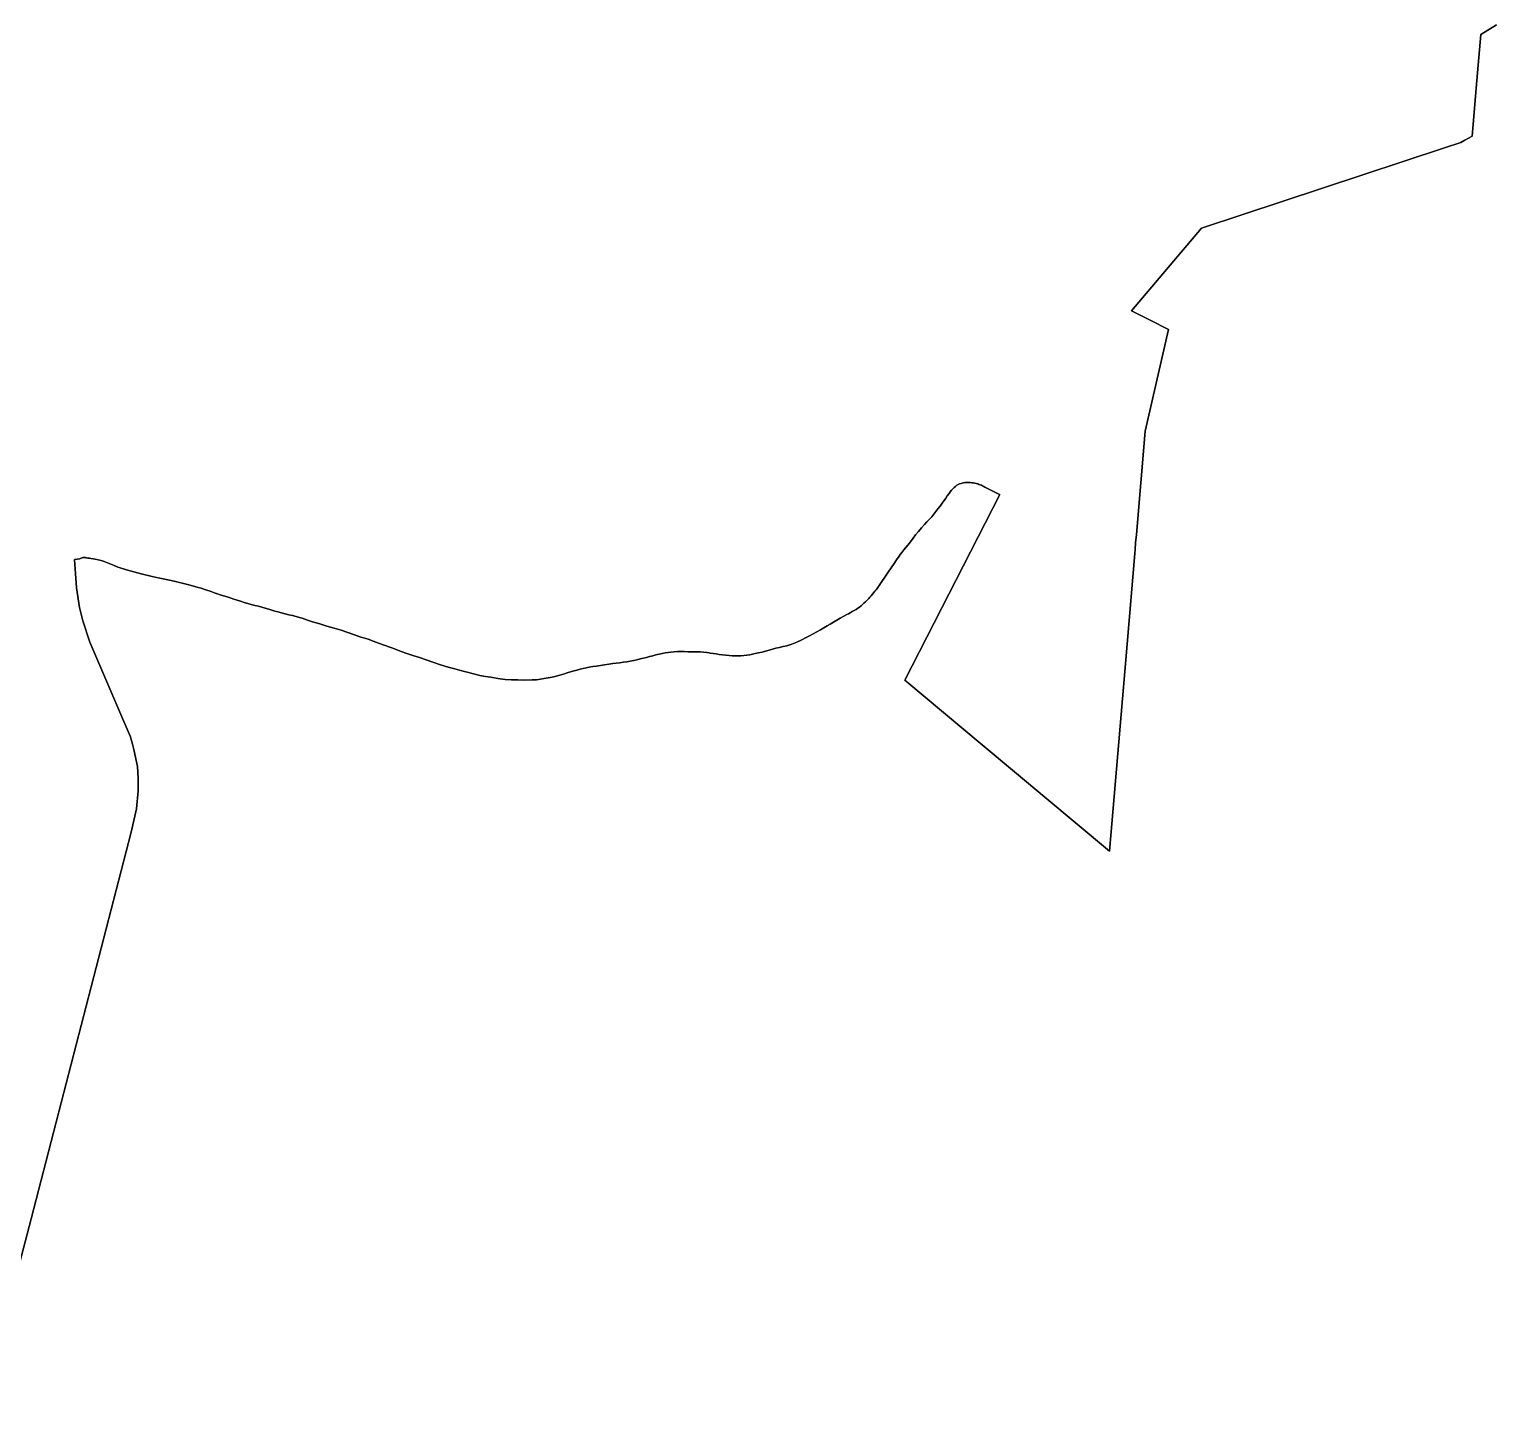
# Model space of a CAD drawing. Header units: inches. Extents: x 1341578 to 1502124, y 557203 to 748561.
# Drawn here: x 1440892 to 1444506, y 652274 to 655681 of the extents above; entities that cross this region are included whole.
import ezdxf

# ---------------------------------------------------------------- set-up
doc = ezdxf.new("R2010")
doc.units = ezdxf.units.IN
doc.header["$MEASUREMENT"] = 0
doc.layers.add('Zipcode', color=7, linetype='Continuous')

msp = doc.modelspace()

# ---------------------------------------------------------------- linework, layer by layer
at = {"layer": 'Zipcode'}
for points in [[(1440771.4, 652273.9), (1440897.1, 652751), (1441143.5, 653703.8), (1441156.2, 653761.2), (1441160.7, 653805.6), (1441160.9, 653836.2), (1441158.7, 653864.9), (1441150.2, 653906.9), (1441146.4, 653920.3), (1441143.2, 653931.6), (1441141.4, 653938), (1441122.5, 653981.9), (1441041.1, 654171.7), (1441024.2, 654224), (1441016.4, 654257.3), (1441008.9, 654305.2), (1441004.1, 654375), (1441016.8, 654376.7), (1441018.2, 654377.4), (1441019.4, 654378), (1441021, 654378.7), (1441022.6, 654379.4), (1441024.2, 654379.9), (1441025.8, 654380.1), (1441027.4, 654380.1), (1441029, 654380.1), (1441030.4, 654379.9), (1441031.9, 654379.6), (1441033.3, 654379.3), (1441036.8, 654378.8), (1441040.3, 654378.4), (1441043.8, 654377.9), (1441049.3, 654376.8), (1441054.8, 654376.2), (1441062.2, 654374.2), (1441069.6, 654372.3), (1441076.9, 654370.1), (1441089.4, 654365.4), (1441101.7, 654360.1), (1441110.5, 654356.6), (1441114.1, 654355.2), (1441131.7, 654349.5), (1441149.6, 654344.5), (1441167.5, 654339.7), (1441194.6, 654333.3), (1441210, 654330), (1441221.8, 654327.5), (1441248.9, 654321.4), (1441268.8, 654316.6), (1441288.7, 654311.7), (1441308.5, 654306.3), (1441315.5, 654304.3), (1441322.5, 654302.1), (1441329.4, 654299.9), (1441337.6, 654297), (1441345.7, 654294), (1441352.9, 654291.4), (1441353.8, 654291.1), (1441362.3, 654288.3), (1441370.8, 654285.6), (1441379.3, 654282.9), (1441387.5, 654280.3), (1441395.8, 654277.5), (1441404, 654274.9), (1441412.9, 654272.1), (1441421.7, 654269.3), (1441430.6, 654266.7), (1441439.2, 654264.4), (1441447.9, 654262.2), (1441456.6, 654259.9), (1441465.1, 654257.5), (1441473.6, 654255), (1441482.2, 654252.5), (1441489.6, 654250.3), (1441497, 654248.1), (1441504.5, 654245.9), (1441513.6, 654243.6), (1441521.9, 654241.6), (1441522.8, 654241.4), (1441531.9, 654239.1), (1441540.6, 654237), (1441549.3, 654234.8), (1441557.8, 654232.4), (1441564.5, 654230.3), (1441571.1, 654228), (1441577.7, 654225.8), (1441579.8, 654225.1), (1441590.1, 654221.4), (1441607.9, 654216.5), (1441625.4, 654211.2), (1441643, 654206), (1441660.5, 654200.7), (1441676.7, 654195), (1441693, 654189.3), (1441709, 654183.6), (1441709.2, 654183.5), (1441709.4, 654183.5), (1441727.2, 654178.6), (1441745.7, 654171.7), (1441764.1, 654164.8), (1441782.8, 654158.1), (1441787.4, 654156.5), (1441801.5, 654151.4), (1441820.1, 654144.7), (1441836.6, 654139), (1441853.1, 654133.4), (1441869.6, 654127.7), (1441886.1, 654122), (1441904.9, 654116), (1441923.8, 654110), (1441940.5, 654105.5), (1441957.3, 654101.1), (1441974.1, 654096.6), (1441990, 654092.5), (1442002.4, 654089.6), (1442015.9, 654087.3), (1442029.4, 654085.2), (1442046.7, 654082.3), (1442064.1, 654079.5), (1442079.6, 654079), (1442095.2, 654078.5), (1442110.8, 654077.9), (1442131, 654078.4), (1442141.3, 654079.1), (1442151.1, 654080.3), (1442160.7, 654081.8), (1442170.3, 654083.6), (1442180, 654085.7), (1442189.6, 654087.9), (1442199.2, 654090.4), (1442208.1, 654093.1), (1442216.8, 654095.9), (1442225.5, 654098.5), (1442233.3, 654100.7), (1442234.3, 654100.9), (1442241.1, 654102.7), (1442249, 654104.7), (1442256.3, 654106.4), (1442263.7, 654108.1), (1442271, 654109.6), (1442280.3, 654111.3), (1442289.7, 654112.8), (1442299.2, 654114.3), (1442309.3, 654115.9), (1442319.4, 654117.4), (1442329.5, 654118.8), (1442337.9, 654119.8), (1442346.5, 654120.8), (1442355.1, 654122), (1442363.7, 654123.4), (1442372.3, 654124.9), (1442380.9, 654126.6), (1442388.9, 654128.4), (1442396.8, 654130.2), (1442404.7, 654132.1), (1442412.5, 654134.1), (1442420.2, 654136.1), (1442428, 654138.1), (1442435.8, 654140.1), (1442443.6, 654142), (1442451.4, 654143.6), (1442458.4, 654144.9), (1442465.5, 654145.9), (1442472.7, 654146.8), (1442480.9, 654147.7), (1442489.1, 654148.3), (1442497.2, 654148.6), (1442505.5, 654148.5), (1442513.9, 654148.1), (1442522.5, 654147.7), (1442530, 654147.6), (1442537.3, 654147.7), (1442544.5, 654147.5), (1442552.7, 654146.8), (1442561, 654145.9), (1442566.7, 654145.2), (1442569.2, 654144.8), (1442576.5, 654143.7), (1442583.8, 654142.5), (1442591.3, 654141.3), (1442599.3, 654140.2), (1442607.5, 654139.1), (1442615.7, 654138.4), (1442623.1, 654138), (1442630.4, 654137.9), (1442637.7, 654138), (1442645.1, 654138.1), (1442652.5, 654138.5), (1442660, 654139.3), (1442666.8, 654140.4), (1442673.5, 654141.7), (1442680, 654143.2), (1442688.5, 654145.2), (1442697, 654147.3), (1442705.5, 654149.6), (1442714.2, 654152), (1442722.7, 654154.5), (1442731.1, 654156.8), (1442740, 654158.7), (1442749.1, 654160.5), (1442758.3, 654162.8), (1442770.7, 654167), (1442782.8, 654171.9), (1442794.7, 654177.2), (1442804.4, 654182), (1442813.8, 654187), (1442823.2, 654192.2), (1442832.1, 654197.1), (1442840.8, 654202.2), (1442849.5, 654207.2), (1442857.3, 654211.6), (1442865.1, 654216.1), (1442873, 654220.5), (1442881.4, 654225.5), (1442889.8, 654230.5), (1442898.2, 654235.3), (1442905.8, 654239.3), (1442909.7, 654241.3), (1442914.5, 654244), (1442919.4, 654246.8), (1442924.1, 654249.6), (1442928.6, 654252.3), (1442932.9, 654255), (1442937.2, 654258), (1442940.9, 654261), (1442944.5, 654264.2), (1442948.1, 654267.4), (1442952.1, 654271.1), (1442956.1, 654274.8), (1442959.9, 654278.7), (1442962.9, 654282.3), (1442965.8, 654285.9), (1442968.7, 654289.5), (1442971.9, 654293.3), (1442975.2, 654297), (1442978.2, 654300.8), (1442980.2, 654303.5), (1442982.1, 654306.3), (1442984, 654309), (1443007.7, 654344.2), (1443022.1, 654365.1), (1443028.3, 654374.3), (1443034.5, 654383.6), (1443037.3, 654387.4), (1443041, 654392.6), (1443045.9, 654398.7), (1443051, 654404.6), (1443056, 654410.6), (1443062.5, 654418.9), (1443068.9, 654427.3), (1443075.3, 654435.7), (1443082.4, 654444.3), (1443089.7, 654452.9), (1443097.1, 654461.4), (1443103, 654467.8), (1443109.1, 654474.1), (1443115, 654480.5), (1443120.3, 654486.8), (1443125.4, 654493.1), (1443130.3, 654499.6), (1443135.5, 654506.6), (1443140.4, 654513.7), (1443145.4, 654520.8), (1443149.4, 654526.5), (1443153.4, 654532.2), (1443157.6, 654537.8), (1443160.6, 654541.7), (1443163.8, 654545.5), (1443167.1, 654549.1), (1443170.1, 654552.2), (1443173.3, 654555.3), (1443175.1, 654556.6), (1443176.8, 654557.9), (1443180.1, 654559.7), (1443183.6, 654561.2), (1443187.1, 654562.4), (1443190.2, 654563.4), (1443193.2, 654564.3), (1443196.3, 654564.9), (1443199.6, 654565.1), (1443201.3, 654565.1), (1443203, 654565.1), (1443206.3, 654564.9), (1443209.9, 654564.7), (1443213.4, 654564.3), (1443216.9, 654563.8), (1443220.8, 654563.1), (1443224.7, 654562.2), (1443228.5, 654561.2), (1443231.4, 654560.2), (1443234.4, 654559.1), (1443237.2, 654558), (1443240.2, 654556.6), (1443243.2, 654555.1), (1443246.1, 654553.6), (1443282.3, 654535.5), (1443282.8, 654535.3), (1443048.6, 654078.2), (1443239.5, 653918.7), (1443553.2, 653656.4), (1443596.1, 654166.2), (1443615, 654390.2), (1443615.8, 654399.5), (1443617.2, 654415.9), (1443619, 654436.9), (1443640.4, 654691.4), (1443698.4, 654941.6), (1443652.9, 654964.5), (1443607.4, 654987.4), (1443779.2, 655190.8), (1444378.1, 655388.9), (1444418, 655402.1), (1444427.9, 655407.6), (1444446, 655417.8), (1444450.9, 655475.8), (1444452.7, 655496.7), (1444455.8, 655534.7), (1444456, 655536), (1444467, 655667.7), (1444506.3, 655692.1)], [(1444506.3, 655692.1), (1444467, 655667.7), (1444456, 655536), (1444455.8, 655534.7), (1444452.7, 655496.7), (1444450.9, 655475.8), (1444446, 655417.8), (1444427.9, 655407.6), (1444418, 655402.1), (1444378.1, 655388.9), (1443779.2, 655190.8), (1443607.4, 654987.4), (1443652.9, 654964.5), (1443698.4, 654941.6), (1443640.4, 654691.4), (1443619, 654436.9), (1443617.2, 654415.9), (1443615.8, 654399.5), (1443615, 654390.2), (1443596.1, 654166.2), (1443553.2, 653656.4), (1443239.5, 653918.7), (1443048.6, 654078.2), (1443282.8, 654535.3), (1443282.3, 654535.5), (1443246.1, 654553.6), (1443243.2, 654555.1), (1443240.2, 654556.6), (1443237.2, 654558), (1443234.4, 654559.1), (1443231.4, 654560.2), (1443228.5, 654561.2), (1443224.7, 654562.2), (1443220.8, 654563.1), (1443216.9, 654563.8), (1443213.4, 654564.3), (1443209.9, 654564.7), (1443206.3, 654564.9), (1443203, 654565.1), (1443201.3, 654565.1), (1443199.6, 654565.1), (1443196.3, 654564.9), (1443193.2, 654564.3), (1443190.2, 654563.4), (1443187.1, 654562.4), (1443183.6, 654561.2), (1443180.1, 654559.7), (1443176.8, 654557.9), (1443175.1, 654556.6), (1443173.3, 654555.3), (1443170.1, 654552.2), (1443167.1, 654549.1), (1443163.8, 654545.5), (1443160.6, 654541.7), (1443157.6, 654537.8), (1443153.4, 654532.2), (1443149.4, 654526.5), (1443145.4, 654520.8), (1443140.4, 654513.7), (1443135.5, 654506.6), (1443130.3, 654499.6), (1443125.4, 654493.1), (1443120.3, 654486.8), (1443115, 654480.5), (1443109.1, 654474.1), (1443103, 654467.8), (1443097.1, 654461.4), (1443089.7, 654452.9), (1443082.4, 654444.3), (1443075.3, 654435.7), (1443068.9, 654427.3), (1443062.5, 654418.9), (1443056, 654410.6), (1443051, 654404.6), (1443045.9, 654398.7), (1443041, 654392.6), (1443037.3, 654387.4), (1443034.5, 654383.6), (1443028.3, 654374.3), (1443022.1, 654365.1), (1443007.7, 654344.2), (1442984, 654309), (1442982.1, 654306.3), (1442980.2, 654303.5), (1442978.2, 654300.8), (1442975.2, 654297), (1442971.9, 654293.3), (1442968.7, 654289.5), (1442965.8, 654285.9), (1442962.9, 654282.3), (1442959.9, 654278.7), (1442956.1, 654274.8), (1442952.1, 654271.1), (1442948.1, 654267.4), (1442944.5, 654264.2), (1442940.9, 654261), (1442937.2, 654258), (1442932.9, 654255), (1442928.6, 654252.3), (1442924.1, 654249.6), (1442919.4, 654246.8), (1442914.5, 654244), (1442909.7, 654241.3), (1442905.8, 654239.3), (1442898.2, 654235.3), (1442889.8, 654230.5), (1442881.4, 654225.5), (1442873, 654220.5), (1442865.1, 654216.1), (1442857.3, 654211.6), (1442849.5, 654207.2), (1442840.8, 654202.2), (1442832.1, 654197.1), (1442823.2, 654192.2), (1442813.8, 654187), (1442804.4, 654182), (1442794.7, 654177.2), (1442782.8, 654171.9), (1442770.7, 654167), (1442758.3, 654162.8), (1442749.1, 654160.5), (1442740, 654158.7), (1442731.1, 654156.8), (1442722.7, 654154.5), (1442714.2, 654152), (1442705.5, 654149.6), (1442697, 654147.3), (1442688.5, 654145.2), (1442680, 654143.2), (1442673.5, 654141.7), (1442666.8, 654140.4), (1442660, 654139.3), (1442652.5, 654138.5), (1442645.1, 654138.1), (1442637.7, 654138), (1442630.4, 654137.9), (1442623.1, 654138), (1442615.7, 654138.4), (1442607.5, 654139.1), (1442599.3, 654140.2), (1442591.3, 654141.3), (1442583.8, 654142.5), (1442576.5, 654143.7), (1442569.2, 654144.8), (1442566.7, 654145.2), (1442561, 654145.9), (1442552.7, 654146.8), (1442544.5, 654147.5), (1442537.3, 654147.7), (1442530, 654147.6), (1442522.5, 654147.7), (1442513.9, 654148.1), (1442505.5, 654148.5), (1442497.2, 654148.6), (1442489.1, 654148.3), (1442480.9, 654147.7), (1442472.7, 654146.8), (1442465.5, 654145.9), (1442458.4, 654144.9), (1442451.4, 654143.6), (1442443.6, 654142), (1442435.8, 654140.1), (1442428, 654138.1), (1442420.2, 654136.1), (1442412.5, 654134.1), (1442404.7, 654132.1), (1442396.8, 654130.2), (1442388.9, 654128.4), (1442380.9, 654126.6), (1442372.3, 654124.9), (1442363.7, 654123.4), (1442355.1, 654122), (1442346.5, 654120.8), (1442337.9, 654119.8), (1442329.5, 654118.8), (1442319.4, 654117.4), (1442309.3, 654115.9), (1442299.2, 654114.3), (1442289.7, 654112.8), (1442280.3, 654111.3), (1442271, 654109.6), (1442263.7, 654108.1), (1442256.3, 654106.4), (1442249, 654104.7), (1442241.1, 654102.7), (1442234.3, 654100.9), (1442233.3, 654100.7), (1442225.5, 654098.5), (1442216.8, 654095.9), (1442208.1, 654093.1), (1442199.2, 654090.4), (1442189.6, 654087.9), (1442180, 654085.7), (1442170.3, 654083.6), (1442160.7, 654081.8), (1442151.1, 654080.3), (1442141.3, 654079.1), (1442131, 654078.4), (1442110.8, 654077.9), (1442095.2, 654078.5), (1442079.6, 654079), (1442064.1, 654079.5), (1442046.7, 654082.3), (1442029.4, 654085.2), (1442015.9, 654087.3), (1442002.4, 654089.6), (1441990, 654092.5), (1441974.1, 654096.6), (1441957.3, 654101.1), (1441940.5, 654105.5), (1441923.8, 654110), (1441904.9, 654116), (1441886.1, 654122), (1441869.6, 654127.7), (1441853.1, 654133.4), (1441836.6, 654139), (1441820.1, 654144.7), (1441801.5, 654151.4), (1441787.4, 654156.5), (1441782.8, 654158.1), (1441764.1, 654164.8), (1441745.7, 654171.7), (1441727.2, 654178.6), (1441709.4, 654183.5), (1441709.2, 654183.5), (1441709, 654183.6), (1441693, 654189.3), (1441676.7, 654195), (1441660.5, 654200.7), (1441643, 654206), (1441625.4, 654211.2), (1441607.9, 654216.5), (1441590.1, 654221.4), (1441579.8, 654225.1), (1441577.7, 654225.8), (1441571.1, 654228), (1441564.5, 654230.3), (1441557.8, 654232.4), (1441549.3, 654234.8), (1441540.6, 654237), (1441531.9, 654239.1), (1441522.8, 654241.4), (1441521.9, 654241.6), (1441513.6, 654243.6), (1441504.5, 654245.9), (1441497, 654248.1), (1441489.6, 654250.3), (1441482.2, 654252.5), (1441473.6, 654255), (1441465.1, 654257.5), (1441456.6, 654259.9), (1441447.9, 654262.2), (1441439.2, 654264.4), (1441430.6, 654266.7), (1441421.7, 654269.3), (1441412.9, 654272.1), (1441404, 654274.9), (1441395.8, 654277.5), (1441387.5, 654280.3), (1441379.3, 654282.9), (1441370.8, 654285.6), (1441362.3, 654288.3), (1441353.8, 654291.1), (1441352.9, 654291.4), (1441345.7, 654294), (1441337.6, 654297), (1441329.4, 654299.9), (1441322.5, 654302.1), (1441315.5, 654304.3), (1441308.5, 654306.3), (1441288.7, 654311.7), (1441268.8, 654316.6), (1441248.9, 654321.4), (1441221.8, 654327.5), (1441210, 654330), (1441194.6, 654333.3), (1441167.5, 654339.7), (1441149.6, 654344.5), (1441131.7, 654349.5), (1441114.1, 654355.2), (1441110.5, 654356.6), (1441101.7, 654360.1), (1441089.4, 654365.4), (1441076.9, 654370.1), (1441069.6, 654372.3), (1441062.2, 654374.2), (1441054.8, 654376.2), (1441049.3, 654376.8), (1441043.8, 654377.9), (1441040.3, 654378.4), (1441036.8, 654378.8), (1441033.3, 654379.3), (1441031.9, 654379.6), (1441030.4, 654379.9), (1441029, 654380.1), (1441027.4, 654380.1), (1441025.8, 654380.1), (1441024.2, 654379.9), (1441022.6, 654379.4), (1441021, 654378.7), (1441019.4, 654378), (1441018.2, 654377.4), (1441016.8, 654376.7), (1441004.1, 654375), (1441008.9, 654305.2), (1441016.4, 654257.3), (1441024.2, 654224), (1441041.1, 654171.7), (1441122.5, 653981.9), (1441141.4, 653938), (1441143.2, 653931.6), (1441146.4, 653920.3), (1441150.2, 653906.9), (1441158.7, 653864.9), (1441160.9, 653836.2), (1441160.7, 653805.6), (1441156.2, 653761.2), (1441143.5, 653703.8), (1440897.1, 652751), (1440771.4, 652273.9)]]:
    msp.add_lwpolyline(points, dxfattribs=at)

doc.saveas('drawing.dxf')
